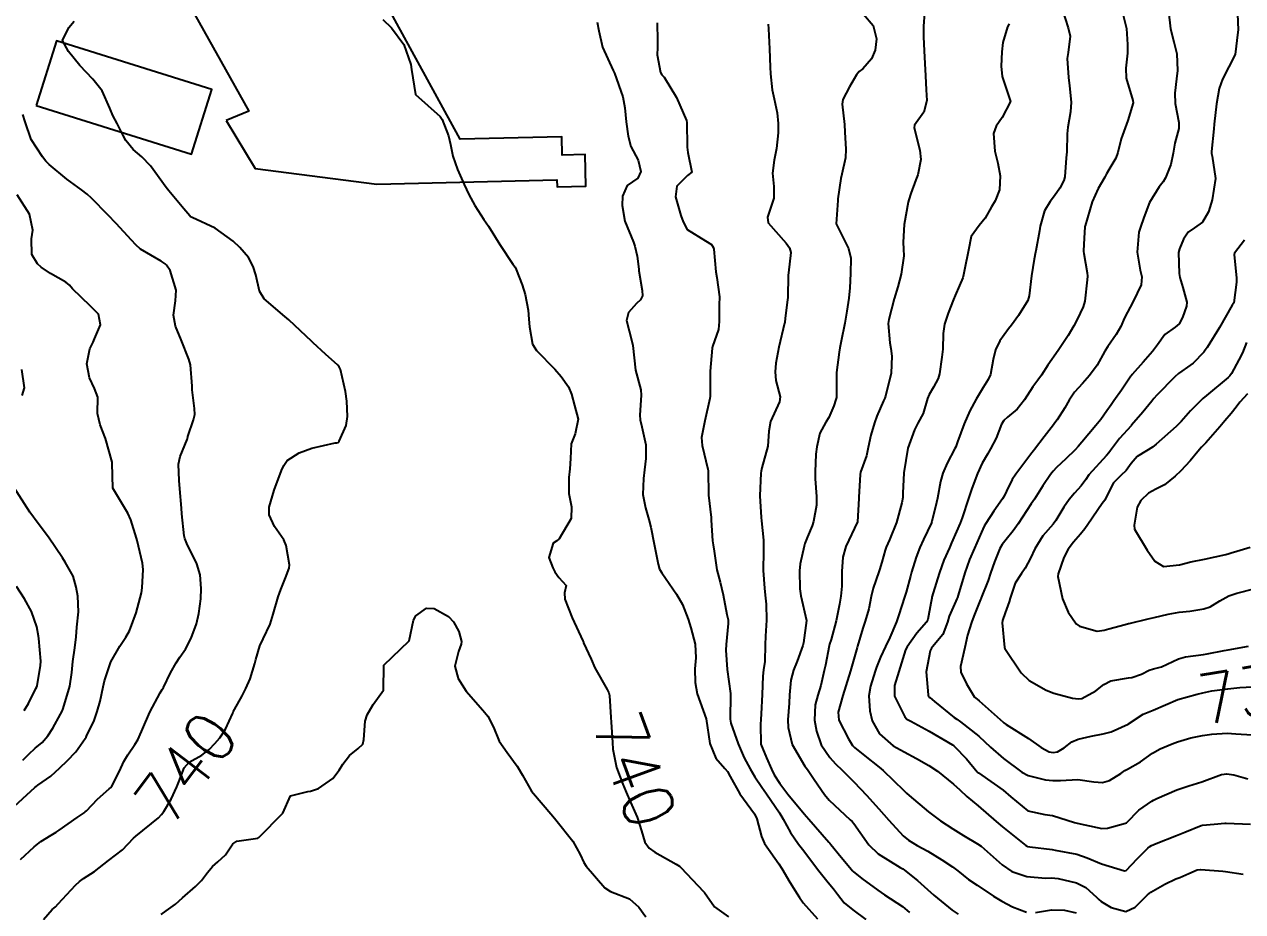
# Model space of a CAD drawing. Header units: metres. Extents: x 298520 to 308411, y 7433745 to 7450750.
# Drawn here: x 301633.8 to 301731.9, y 7442071.4 to 7442142.8 of the extents above; entities that cross this region are included whole.
import ezdxf
from ezdxf.enums import TextEntityAlignment as Align

# ---------------------------------------------------------------- set-up
doc = ezdxf.new("R2010")
doc.units = ezdxf.units.M
doc.header["$LTSCALE"] = 10
for name, color, linetype in [('Cotas', 45, 'Continuous'), ('Curvas de Nivel 1m', 11, 'Continuous'), ('Curvas de Nivel 5m', 15, 'Continuous'), ('Edificações', 30, 'Continuous')]:
    doc.layers.add(name, color=color, linetype=linetype)
doc.styles.add('Style-STANDARD', font='STANDARD.shx')

msp = doc.modelspace()

# ---------------------------------------------------------------- linework, layer by layer
at = {"layer": 'Curvas de Nivel 1m', "flags": 128}
for points, elevation in [([(301701.392, 7442143.648), (301702.166, 7442142.742), (301702.459, 7442141.647), (301702.34, 7442140.74), (301702.052, 7442140.037), (301701.338, 7442139.245), (301701.062, 7442139.026), (301700.835, 7442138.755), (301700.283, 7442137.801), (301699.74, 7442136.766), (301699.687, 7442136.386), (301699.874, 7442134.764), (301699.906, 7442134.134), (301699.963, 7442132.763), (301699.945, 7442132.07), (301699.661, 7442130.766), (301699.574, 7442130.422), (301699.339, 7442128.769), (301699.33, 7442128.65), (301699.193, 7442126.77), (301700.187, 7442124.76), (301700.377, 7442123.983), (301700.363, 7442122.762), (301700.295, 7442121.592), (301700.216, 7442120.763), (301700.062, 7442119.725), (301699.904, 7442118.768), (301699.608, 7442117.302), (301699.493, 7442116.774), (301699.426, 7442116.416), (301699.218, 7442114.777), (301699.222, 7442112.974), (301699.218, 7442112.777), (301699.18, 7442112.618), (301699.013, 7442112.105), (301698.614, 7442111.168), (301698.362, 7442110.786), (301697.875, 7442109.901), (301697.631, 7442108.793), (301697.564, 7442108.197), (301697.503, 7442106.794), (301697.516, 7442106.222), (301697.605, 7442104.793), (301697.611, 7442104.098), (301697.379, 7442102.795), (301697.255, 7442102.441), (301696.891, 7442101.56), (301696.679, 7442101.008), (301696.618, 7442100.803), (301696.29, 7442099.377), (301696.232, 7442098.806), (301696.281, 7442097.363), (301696.358, 7442096.805), (301696.803, 7442094.8), (301696.571, 7442093.016), (301696.522, 7442092.803), (301696.053, 7442091.525), (301695.762, 7442090.81), (301695.556, 7442090.007), (301695.445, 7442088.813), (301695.398, 7442088.142), (301695.315, 7442086.814), (301695.322, 7442086.195), (301695.643, 7442084.81), (301696.666, 7442083.088), (301696.884, 7442082.798), (301697.432, 7442082.015), (301698.265, 7442080.784), (301698.636, 7442080.35), (301700.335, 7442078.754), (301700.476, 7442078.617), (301700.61, 7442078.451), (301701.834, 7442076.738), (301702.582, 7442076.024), (301704.358, 7442074.92), (301704.564, 7442074.801), (301704.7, 7442074.708), (301705.737, 7442073.875), (301706.548, 7442073.147), (301707.056, 7442072.675), (301708.531, 7442071.481), (301709.026, 7442071.151)], 736), ([(301717.398, 7442144.047), (301717.897, 7442142.555), (301718.045, 7442141.882), (301717.881, 7442140.555), (301717.817, 7442140.087), (301717.909, 7442138.554), (301718.005, 7442137.871), (301718.123, 7442136.552), (301718.07, 7442135.784), (301717.862, 7442134.554), (301717.82, 7442134.012), (301717.769, 7442132.555), (301717.734, 7442132.077), (301717.628, 7442130.556), (301717.545, 7442130.242), (301717.224, 7442129.636), (301716.774, 7442129.008), (301716.424, 7442128.568), (301715.973, 7442127.805), (301715.638, 7442126.576), (301715.579, 7442126.185), (301715.275, 7442124.579), (301715.257, 7442124.484), (301715.156, 7442123.909), (301714.929, 7442122.583), (301714.75, 7442120.954), (301714.64, 7442120.587), (301713.873, 7442119.371), (301713.326, 7442118.607), (301713.09, 7442118.292), (301712.375, 7442117.322), (301712.044, 7442116.62), (301711.855, 7442115.828), (301711.625, 7442114.624), (301711.45, 7442114.215), (301711.032, 7442113.567), (301710.472, 7442112.638), (301709.962, 7442111.693), (301709.514, 7442110.652), (301708.978, 7442109.203), (301708.831, 7442108.805), (301708.762, 7442108.662), (301708.135, 7442107.494), (301707.783, 7442106.672), (301707.6, 7442106.016), (301707.348, 7442104.676), (301707.272, 7442104.324), (301706.904, 7442102.788), (301706.88, 7442102.703), (301706.874, 7442102.68), (301706.231, 7442101.345), (301705.939, 7442100.689), (301705.649, 7442099.914), (301705.269, 7442098.696), (301705.177, 7442098.369), (301704.837, 7442097.1), (301704.715, 7442096.702), (301704.249, 7442095.271), (301704.064, 7442094.711), (301703.516, 7442093.445), (301703.165, 7442092.724), (301702.774, 7442091.862), (301702.444, 7442091.056), (301702.33, 7442090.734), (301701.951, 7442089.532), (301701.824, 7442088.739), (301701.912, 7442087.547), (301702.109, 7442086.736), (301702.697, 7442085.681), (301703.792, 7442084.719), (301704.678, 7442084.219), (301705.67, 7442083.692), (301706.667, 7442083.124), (301707.365, 7442082.673), (301708.653, 7442081.638), (301709.156, 7442081.161), (301709.729, 7442080.644), (301710.632, 7442079.869), (301712.084, 7442078.615), (301712.609, 7442078.186), (301714.487, 7442076.698), (301714.593, 7442076.622), (301714.615, 7442076.612), (301714.799, 7442076.587), (301716.59, 7442076.352), (301716.827, 7442076.32), (301718.585, 7442075.996), (301719.41, 7442075.698), (301720.573, 7442075.212), (301722.416, 7442074.64), (301722.566, 7442074.679), (301723.459, 7442075.601), (301724.319, 7442076.473), (301724.466, 7442076.6), (301724.595, 7442076.676), (301724.978, 7442076.846), (301726.604, 7442077.5), (301727.28, 7442077.76), (301728.612, 7442078.292), (301728.714, 7442078.317), (301729.663, 7442078.41), (301730.519, 7442078.496), (301730.614, 7442078.498), (301732.574, 7442078.41)], 733), ([(301722.328, 7442143.566), (301722.581, 7442142.498), (301722.668, 7442141.193), (301722.659, 7442140.497), (301722.533, 7442139.306), (301722.554, 7442138.498), (301723.108, 7442136.69), (301723.126, 7442136.492), (301722.702, 7442135.082), (301722.491, 7442134.498), (301722.16, 7442133.615), (301721.88, 7442132.504), (301721.717, 7442132.044), (301721.244, 7442131.251), (301720.974, 7442130.777), (301720.831, 7442130.516), (301720.307, 7442129.607), (301719.814, 7442128.531), (301719.251, 7442126.597), (301719.234, 7442126.539), (301719.227, 7442126.505), (301719.179, 7442125.611), (301719.13, 7442124.574), (301719.13, 7442124.54), (301719.161, 7442124.375), (301719.41, 7442122.801), (301719.434, 7442122.536), (301719.427, 7442122.248), (301719.243, 7442120.538), (301719.108, 7442120.086), (301718.601, 7442119.042), (301718.338, 7442118.548), (301717.874, 7442117.763), (301717.073, 7442116.56), (301716.25, 7442115.373), (301715.726, 7442114.573), (301715.44, 7442114.175), (301715.033, 7442113.624), (301714.372, 7442112.59), (301713.788, 7442111.821), (301713.002, 7442111.19), (301712.696, 7442110.915), (301712.527, 7442110.615), (301712.096, 7442109.504), (301711.63, 7442108.623), (301711.379, 7442108.216), (301710.961, 7442107.472), (301710.576, 7442106.636), (301710.127, 7442105.451), (301709.864, 7442104.646), (301709.341, 7442103.087), (301709.175, 7442102.656), (301708.896, 7442101.989), (301708.498, 7442101.053), (301708.317, 7442100.666), (301707.86, 7442099.678), (301707.514, 7442098.673), (301707.369, 7442098.154), (301706.909, 7442096.679), (301706.894, 7442096.617), (301706.826, 7442096.21), (301706.589, 7442094.899), (301706.478, 7442094.683), (301705.699, 7442093.786), (301704.904, 7442092.699), (301704.78, 7442092.437), (301704.244, 7442090.715), (301703.888, 7442089.576), (301703.889, 7442088.718), (301704.716, 7442087.038), (301704.88, 7442086.873), (301705.211, 7442086.703), (301706.701, 7442085.885), (301708.564, 7442084.782), (301708.684, 7442084.703), (301708.732, 7442084.659), (301709.684, 7442083.656), (301710.556, 7442082.632), (301710.607, 7442082.575), (301710.662, 7442082.53), (301710.943, 7442082.344), (301712.648, 7442081.14), (301713.263, 7442080.604), (301714.626, 7442079.473), (301716.017, 7442079.174), (301716.621, 7442079.11), (301718.393, 7442078.542), (301718.612, 7442078.481), (301720.225, 7442078.132), (301720.608, 7442078.057), (301721.044, 7442078.071), (301722.501, 7442078.491), (301722.577, 7442078.526), (301722.614, 7442078.553), (301723.576, 7442079.533), (301724.64, 7442080.261), (301724.774, 7442080.335), (301725.023, 7442080.464), (301726.65, 7442081.172), (301727.597, 7442081.487), (301728.657, 7442081.817), (301730.242, 7442082.396), (301730.664, 7442082.466), (301731.247, 7442082.384), (301732.355, 7442082.069)], 732), ([(301725.963, 7442143.889), (301726.142, 7442142.452), (301726.403, 7442141.414), (301726.648, 7442140.447), (301726.685, 7442139.101), (301726.614, 7442138.447), (301726.474, 7442137.29), (301726.506, 7442136.448), (301726.813, 7442134.92), (301726.816, 7442134.445), (301726.476, 7442133.243), (301726.337, 7442132.449), (301726.162, 7442131.538), (301725.729, 7442130.455), (301725.539, 7442130.147), (301725.226, 7442129.734), (301724.443, 7442128.472), (301723.982, 7442127.26), (301723.721, 7442126.482), (301723.592, 7442126.078), (301723.441, 7442124.486), (301723.692, 7442123.026), (301723.815, 7442122.48), (301723.757, 7442121.857), (301723.113, 7442120.49), (301722.421, 7442119.175), (301722.132, 7442118.5), (301721.756, 7442117.833), (301721.077, 7442116.887), (301720.847, 7442116.513), (301720.213, 7442115.366), (301719.611, 7442114.531), (301719.037, 7442113.908), (301718.388, 7442113.187), (301717.971, 7442112.551), (301717.624, 7442111.944), (301716.999, 7442110.984), (301716.823, 7442110.734), (301716.694, 7442110.563), (301715.946, 7442109.607), (301715.178, 7442108.578), (301715.087, 7442108.463), (301714.97, 7442108.32), (301713.658, 7442106.599), (301713.389, 7442106.161), (301712.932, 7442105.239), (301712.724, 7442104.814), (301712.598, 7442104.613), (301711.908, 7442103.625), (301711.253, 7442102.627), (301711.121, 7442102.406), (301710.892, 7442101.934), (301710.336, 7442100.638), (301709.94, 7442099.721), (301709.55, 7442098.65), (301709.029, 7442096.851), (301708.967, 7442096.658), (301708.926, 7442096.564), (301708.828, 7442096.358), (301708.306, 7442095.17), (301708.162, 7442094.666), (301707.777, 7442093.686), (301706.956, 7442092.678), (301706.878, 7442092.583), (301706.78, 7442092.356), (301706.437, 7442090.685), (301706.604, 7442088.813), (301706.634, 7442088.681), (301706.68, 7442088.628), (301706.732, 7442088.597), (301707.122, 7442088.283), (301708.716, 7442087.003), (301708.916, 7442086.858), (301709.214, 7442086.652), (301710.696, 7442085.482), (301711.64, 7442084.62), (301712.674, 7442083.689), (301714.155, 7442082.595), (301714.66, 7442082.333), (301716.055, 7442081.967), (301716.656, 7442081.913), (301717.276, 7442081.935), (301718.657, 7442081.991), (301719.95, 7442081.815), (301720.655, 7442081.768), (301721.229, 7442081.933), (301722.126, 7442082.495), (301722.442, 7442082.716), (301722.666, 7442082.83), (301723.728, 7442083.424), (301724.679, 7442084.115), (301725.296, 7442084.461), (301726.271, 7442084.865), (301726.692, 7442085.03), (301727.779, 7442085.347), (301728.7, 7442085.54), (301729.458, 7442085.653), (301730.703, 7442085.729), (301731.398, 7442085.688), (301732.701, 7442085.589)], 731), ([(301679.943, 7442143.004), (301680.081, 7442142.294), (301680.376, 7442141), (301681.229, 7442139.096), (301681.29, 7442138.99), (301681.332, 7442138.899), (301682.022, 7442136.983), (301682.178, 7442136.103), (301682.275, 7442134.98), (301682.429, 7442133.821), (301682.659, 7442132.976), (301683.246, 7442131.873), (301683.454, 7442130.967), (301683.228, 7442130.435), (301682.363, 7442129.837), (301681.97, 7442128.982), (301681.965, 7442128.223), (301682.171, 7442126.98), (301682.859, 7442125.282), (301682.986, 7442124.972), (301683.155, 7442124.146), (301683.289, 7442123.113), (301683.307, 7442122.968), (301683.562, 7442121.398), (301683.605, 7442120.963), (301683.434, 7442120.649), (301683.113, 7442120.332), (301682.465, 7442119.614), (301682.297, 7442118.978), (301682.736, 7442117.314), (301682.827, 7442116.972), (301683.043, 7442114.97), (301683.458, 7442113.394), (301683.499, 7442112.963), (301683.387, 7442111.344), (301683.406, 7442110.964), (301683.55, 7442110.406), (301683.855, 7442108.957), (301683.851, 7442107.846), (301683.753, 7442106.958), (301683.666, 7442106.236), (301683.609, 7442104.96), (301683.827, 7442103.871), (301684.115, 7442102.952), (301684.273, 7442102.326), (301684.547, 7442100.945), (301684.859, 7442099.351), (301684.975, 7442098.939), (301685.148, 7442098.639), (301686.344, 7442096.925), (301686.821, 7442096.101), (301687.266, 7442094.915), (301687.48, 7442094.229), (301687.828, 7442092.91), (301687.888, 7442091.792), (301687.797, 7442090.91), (301687.827, 7442089.829), (301688.011, 7442088.907), (301688.713, 7442086.9), (301689.029, 7442084.895), (301689.514, 7442083.73), (301690.234, 7442082.876), (301690.439, 7442082.652), (301690.657, 7442082.235), (301691.436, 7442080.862), (301692.619, 7442079.228), (301692.807, 7442078.847), (301693.17, 7442077.412), (301693.424, 7442076.842), (301694.569, 7442075.21), (301694.816, 7442074.826), (301695.465, 7442073.729), (301696.049, 7442072.807), (301696.236, 7442072.501), (301696.536, 7442072.076), (301697.695, 7442070.788)], 739), ([(301684.781, 7442142.949), (301684.803, 7442141.507), (301684.793, 7442140.948), (301684.776, 7442140.378), (301685.033, 7442138.945), (301685.161, 7442138.772), (301685.329, 7442138.567), (301686.32, 7442136.93), (301687.13, 7442135.077), (301687.154, 7442134.921), (301687.194, 7442132.99), (301687.196, 7442132.921), (301687.256, 7442132.492), (301687.567, 7442130.915), (301687.23, 7442130.654), (301686.357, 7442129.793), (301686.264, 7442128.929), (301686.689, 7442127.434), (301686.862, 7442126.923), (301687.184, 7442126.315), (301688.681, 7442125.386), (301689.166, 7442125.086), (301689.287, 7442124.889), (301689.335, 7442124.715), (301689.504, 7442122.886), (301689.577, 7442122.445), (301689.786, 7442120.883), (301689.76, 7442120.23), (301689.771, 7442118.883), (301689.721, 7442118.249), (301689.246, 7442116.888), (301689.21, 7442116.749), (301689.043, 7442114.89), (301689.045, 7442112.89), (301689.021, 7442112.68), (301688.604, 7442110.904), (301688.353, 7442109.536), (301688.405, 7442108.906), (301688.856, 7442106.998), (301688.875, 7442106.901), (301688.923, 7442104.9), (301689.12, 7442103.112), (301689.136, 7442102.897), (301689.226, 7442101.234), (301689.279, 7442100.894), (301689.362, 7442100.406), (301689.595, 7442098.889), (301689.849, 7442097.891), (301690.088, 7442096.881), (301690.393, 7442095.292), (301690.488, 7442094.875), (301690.5, 7442094.575), (301690.332, 7442092.877), (301690.312, 7442092.411), (301690.402, 7442090.875), (301690.674, 7442088.931), (301690.685, 7442088.871), (301690.687, 7442088.825), (301690.655, 7442086.871), (301690.708, 7442086.551), (301691.293, 7442084.864), (301691.786, 7442083.745), (301692.262, 7442082.854), (301692.657, 7442082.226), (301693.205, 7442081.398), (301693.571, 7442080.836), (301694.621, 7442079.326), (301694.938, 7442078.817), (301695.509, 7442077.723), (301696.155, 7442076.807), (301696.585, 7442076.271), (301697.691, 7442074.789), (301698.552, 7442073.71), (301698.982, 7442073.208), (301699.303, 7442072.769), (301699.854, 7442072.079), (301700.53, 7442071.505), (301701.585, 7442070.739)], 738), ([(301693.717, 7442142.845), (301693.754, 7442142.468), (301693.816, 7442140.843), (301693.87, 7442139.374), (301693.898, 7442138.842), (301694.036, 7442137.555), (301694.19, 7442136.837), (301694.43, 7442135.699), (301694.515, 7442134.832), (301694.535, 7442134.09), (301694.398, 7442132.833), (301694.191, 7442131.894), (301694.064, 7442130.838), (301694.164, 7442129.778), (301694.178, 7442128.836), (301693.66, 7442127.306), (301693.726, 7442126.842), (301695.169, 7442125.205), (301695.445, 7442124.817), (301695.535, 7442124.44), (301695.354, 7442122.818), (301695.339, 7442122.619), (301695.296, 7442120.818), (301695.288, 7442120.642), (301695.096, 7442119.169), (301695.049, 7442118.821), (301695.04, 7442118.769), (301694.591, 7442116.827), (301694.346, 7442115.538), (301694.284, 7442114.831), (301694.345, 7442114.139), (301694.696, 7442112.825), (301694.623, 7442112.43), (301693.902, 7442110.837), (301693.782, 7442110.048), (301693.7, 7442108.839), (301693.208, 7442107.098), (301693.143, 7442106.847), (301693.118, 7442106.68), (301693.043, 7442104.848), (301693.163, 7442103.103), (301693.186, 7442102.846), (301693.337, 7442101.293), (301693.352, 7442100.843), (301693.331, 7442100.388), (301693.311, 7442098.843), (301693.415, 7442097.418), (301693.479, 7442096.84), (301693.546, 7442096.116), (301693.573, 7442094.838), (301693.498, 7442093.547), (301693.477, 7442092.84), (301693.442, 7442091.512), (301693.34, 7442090.841), (301693.284, 7442090.313), (301693.243, 7442088.842), (301693.156, 7442087.283), (301693.135, 7442086.844), (301693.097, 7442086.455), (301693.131, 7442084.843), (301693.577, 7442083.741), (301693.986, 7442082.83), (301694.208, 7442082.377), (301694.652, 7442081.683), (301695.307, 7442080.813), (301696.62, 7442079.248), (301697.004, 7442078.796), (301698.595, 7442076.954), (301698.679, 7442076.863), (301698.755, 7442076.778), (301699.594, 7442075.749), (301700.422, 7442074.752), (301700.484, 7442074.673), (301700.561, 7442074.596), (301701.257, 7442074.042), (301702.546, 7442073.08), (301703.082, 7442072.725), (301704.533, 7442071.763), (301705.11, 7442071.282)], 737), ([(301713.137, 7442142.86), (301712.991, 7442142.614), (301712.612, 7442141.37), (301712.546, 7442140.618), (301712.495, 7442139.465), (301712.577, 7442138.618), (301713.219, 7442136.705), (301713.23, 7442136.611), (301712.581, 7442135.33), (301712.091, 7442134.622), (301711.877, 7442134.023), (301711.98, 7442132.623), (301712.211, 7442131.658), (301712.416, 7442130.618), (301712.356, 7442129.484), (301711.997, 7442128.622), (301711.715, 7442128.118), (301711.199, 7442127.202), (301710.708, 7442126.637), (301710.08, 7442125.746), (301709.849, 7442124.65), (301709.548, 7442123.055), (301709.467, 7442122.655), (301709.397, 7442122.398), (301709.13, 7442121.792), (301708.792, 7442120.989), (301708.655, 7442120.665), (301708.215, 7442119.556), (301707.915, 7442118.672), (301707.82, 7442117.938), (301707.787, 7442116.673), (301707.715, 7442116.022), (301707.525, 7442114.675), (301707.413, 7442114.303), (301707.032, 7442113.61), (301706.69, 7442113.02), (301706.552, 7442112.685), (301706.198, 7442111.495), (301705.784, 7442110.692), (301705.503, 7442110.179), (301704.973, 7442108.7), (301704.653, 7442106.704), (301704.566, 7442105.067), (301704.556, 7442104.706), (301704.5, 7442104.288), (301704.054, 7442102.713), (301703.488, 7442101.32), (301703.229, 7442100.725), (301703.137, 7442100.468), (301702.864, 7442099.501), (301702.685, 7442098.902), (301702.627, 7442098.732), (301702.167, 7442097.41), (301702.014, 7442096.738), (301701.82, 7442095.738), (301701.535, 7442094.743), (301701.351, 7442094.191), (301700.91, 7442092.749), (301700.884, 7442092.647), (301700.778, 7442092.272), (301700.341, 7442090.756), (301699.964, 7442089.542), (301699.734, 7442088.765), (301699.37, 7442087.421), (301699.399, 7442086.77), (301700.182, 7442085.267), (301700.504, 7442084.753), (301700.585, 7442084.655), (301700.681, 7442084.571), (301701.503, 7442083.914), (301702.666, 7442083.004), (301702.994, 7442082.727), (301704.647, 7442081.117), (301704.852, 7442080.914), (301705.086, 7442080.703), (301706.624, 7442079.39), (301707.615, 7442078.67), (301708.607, 7442078.029), (301709.46, 7442077.505), (301710.595, 7442076.834), (301710.877, 7442076.627), (301712.571, 7442075.131), (301713.362, 7442074.602), (301714.559, 7442074.179), (301716.056, 7442074.065), (301716.558, 7442074.07), (301717.092, 7442074.02), (301718.554, 7442073.675), (301719.313, 7442073.291), (301720.176, 7442072.515), (301720.356, 7442072.328), (301720.539, 7442072.168), (301721.349, 7442071.687), (301722.532, 7442071.379), (301723.29, 7442071.728), (301724.048, 7442072.475), (301724.292, 7442072.726), (301724.548, 7442072.936), (301725.662, 7442073.562), (301726.558, 7442073.991), (301726.876, 7442074.121), (301727.621, 7442074.429), (301728.273, 7442074.717), (301728.568, 7442074.766), (301730.36, 7442074.608), (301730.566, 7442074.581), (301731.998, 7442074.378)], 734), ([(301633.471, 7442075.557), (301634.583, 7442076.58), (301635.109, 7442077.013), (301635.962, 7442077.526), (301636.359, 7442077.759), (301636.597, 7442077.918), (301638.041, 7442078.932), (301638.611, 7442079.331), (301638.701, 7442079.4), (301638.791, 7442079.488), (301639.689, 7442080.417), (301640.639, 7442081.24), (301640.761, 7442081.349), (301640.85, 7442081.468), (301641.453, 7442082.664), (301641.816, 7442083.458), (301642.126, 7442084.001), (301642.684, 7442084.824), (301642.925, 7442085.21), (301643.045, 7442085.445), (301643.319, 7442086.06), (301643.914, 7442087.432), (301644.729, 7442088.988), (301644.896, 7442089.254), (301644.997, 7442089.417), (301645.571, 7442090.591), (301646.016, 7442091.407), (301646.325, 7442091.847), (301646.774, 7442092.511), (301647.22, 7442093.393), (301647.653, 7442094.534), (301647.864, 7442095.384), (301648.008, 7442096.566), (301648.034, 7442097.382), (301647.952, 7442098.491), (301647.692, 7442099.387), (301646.877, 7442101.017), (301646.711, 7442101.402), (301646.669, 7442101.618), (301646.493, 7442103.404), (301646.454, 7442103.86), (301646.333, 7442105.406), (301646.255, 7442106.091), (301646.213, 7442107.407), (301646.353, 7442108.012), (301646.919, 7442109.401), (301646.929, 7442109.445), (301646.977, 7442109.64), (301647.418, 7442110.972), (301647.517, 7442111.392), (301647.495, 7442111.88), (301647.316, 7442113.396), (301647.303, 7442113.673), (301647.181, 7442115.398), (301647.05, 7442115.87), (301646.422, 7442117.407), (301645.98, 7442118.515), (301645.81, 7442119.413), (301645.968, 7442120.554), (301646.02, 7442121.411), (301645.55, 7442123.005), (301645.258, 7442123.419), (301645.144, 7442123.526), (301644.826, 7442123.743), (301643.156, 7442124.728), (301642.767, 7442125.054), (301642.427, 7442125.451), (301641.183, 7442126.788), (301640.508, 7442127.477), (301639.206, 7442128.821), (301638.854, 7442129.14), (301638.385, 7442129.498), (301637.226, 7442130.36), (301635.782, 7442131.532), (301635.519, 7442131.81), (301635.249, 7442132.158), (301634.349, 7442133.549), (301633.854, 7442134.977), (301633.67, 7442135.556)], 739), ([(301632.675, 7442079.569), (301634.64, 7442081.351), (301634.743, 7442081.437), (301634.882, 7442081.538), (301635.914, 7442082.264), (301636.657, 7442082.95), (301637.238, 7442083.511), (301637.947, 7442084.228), (301638.69, 7442085.307), (301638.762, 7442085.419), (301638.801, 7442085.489), (301639.424, 7442086.765), (301639.669, 7442087.48), (301639.892, 7442088.308), (301640.148, 7442089.476), (301640.26, 7442089.955), (301640.763, 7442091.47), (301641.496, 7442092.743), (301641.967, 7442093.458), (301642.258, 7442093.988), (301642.813, 7442095.44), (301643.234, 7442097.03), (301643.296, 7442097.435), (301643.361, 7442098.922), (301643.309, 7442099.435), (301642.88, 7442101.257), (301642.834, 7442101.441), (301642.369, 7442102.919), (301642.133, 7442103.452), (301640.933, 7442105.47), (301640.874, 7442107.471), (301640.866, 7442107.558), (301640.334, 7442109.476), (301639.891, 7442110.579), (301639.69, 7442111.483), (301639.711, 7442112.788), (301639.44, 7442113.486), (301639.036, 7442114.354), (301638.822, 7442115.493), (301639.065, 7442116.678), (301639.325, 7442117.231), (301639.457, 7442117.486), (301639.94, 7442118.625), (301639.764, 7442119.483), (301639.103, 7442120.152), (301637.672, 7442121.512), (301637.428, 7442121.818), (301637.128, 7442122.054), (301635.913, 7442122.754), (301635.14, 7442123.279), (301634.847, 7442123.543), (301634.405, 7442124.293), (301634.379, 7442125.548), (301634.473, 7442126.247), (301634.215, 7442127.55), (301633.208, 7442129.093)], 738), ([(301732.098, 7442125.456), (301731.291, 7442124.389), (301731.265, 7442124.286), (301731.461, 7442122.387), (301731.452, 7442122.073), (301731.229, 7442120.389), (301731.189, 7442120.313), (301731.111, 7442120.198), (301730.079, 7442118.405), (301729.077, 7442116.792), (301728.925, 7442116.571), (301728.808, 7442116.423), (301727.96, 7442115.531), (301727.05, 7442114.889), (301726.779, 7442114.711), (301726.486, 7442114.448), (301725.028, 7442112.947), (301724.8, 7442112.697), (301724.622, 7442112.474), (301723.902, 7442111.589), (301722.994, 7442110.53), (301722.976, 7442110.507), (301722.96, 7442110.49), (301722.016, 7442109.467), (301721.31, 7442108.507), (301721.163, 7442108.316), (301720.969, 7442108.108), (301719.564, 7442106.531), (301719.311, 7442106.171), (301718.94, 7442105.664), (301718.409, 7442105.066), (301717.965, 7442104.55), (301717.531, 7442103.94), (301716.906, 7442102.853), (301716.685, 7442102.563), (301715.833, 7442101.631), (301715.2, 7442100.585), (301714.865, 7442099.838), (301714.434, 7442099.017), (301714.129, 7442098.597), (301713.619, 7442097.828), (301713.206, 7442096.606), (301713.129, 7442096.306), (301712.815, 7442095.435), (301712.597, 7442094.821), (301712.57, 7442094.612), (301712.751, 7442092.643), (301712.755, 7442092.61), (301712.782, 7442092.553), (301714.11, 7442090.597), (301714.754, 7442089.969), (301716.11, 7442089.202), (301716.739, 7442088.962), (301718.23, 7442088.545), (301718.732, 7442088.492), (301718.992, 7442088.536), (301720.105, 7442089.157), (301720.75, 7442089.646), (301721.318, 7442089.941), (301722.758, 7442090.182), (301723.029, 7442090.217), (301723.804, 7442090.48), (301724.422, 7442090.818), (301724.767, 7442090.906), (301725.398, 7442091.089), (301726.772, 7442091.711), (301727.333, 7442091.876), (301728.778, 7442092.068), (301729.079, 7442092.115), (301730.458, 7442092.395), (301730.784, 7442092.458), (301732.418, 7442092.742)], 729), ([(301732.259, 7442117.201), (301731.924, 7442116.381), (301731.65, 7442115.799), (301731.048, 7442114.708), (301730.914, 7442114.523), (301730.783, 7442114.394), (301729.028, 7442112.942), (301728.749, 7442112.699), (301728.462, 7442112.426), (301727.749, 7442111.695), (301726.999, 7442110.842), (301726.801, 7442110.638), (301726.587, 7442110.446), (301724.978, 7442109.006), (301724.682, 7442108.766), (301724.197, 7442108.478), (301723.445, 7442108.008), (301722.963, 7442107.46), (301722.55, 7442106.901), (301722.125, 7442106.498), (301721.548, 7442105.899), (301720.926, 7442104.69), (301720.872, 7442104.562), (301720.839, 7442104.511), (301720.631, 7442104.225), (301719.46, 7442102.532), (301719.238, 7442102.194), (301718.891, 7442101.758), (301718.315, 7442101.112), (301717.886, 7442100.55), (301717.544, 7442099.876), (301717.091, 7442098.558), (301717.058, 7442098.351), (301717.43, 7442096.554), (301717.897, 7442095.469), (301718.519, 7442094.543), (301718.801, 7442094.34), (301720.235, 7442093.957), (301720.798, 7442094.04), (301721.158, 7442094.148), (301722.489, 7442094.493), (301722.738, 7442094.556), (301722.804, 7442094.571), (301724.333, 7442094.952), (301724.812, 7442095.063), (301725.943, 7442095.326), (301726.818, 7442095.468), (301727.688, 7442095.564), (301728.823, 7442095.741), (301729.327, 7442095.911), (301730.102, 7442096.401), (301730.837, 7442096.806), (301731.477, 7442097.022), (301732.843, 7442097.353)], 728), ([(301633.63, 7442112.941), (301633.801, 7442113.552), (301633.586, 7442115.013)], 737), ([(301732.347, 7442113.06), (301731.722, 7442112.383), (301731.414, 7442111.989), (301731.009, 7442111.472), (301730.517, 7442110.881), (301730.098, 7442110.403), (301728.98, 7442109.13), (301728.637, 7442108.762), (301728.34, 7442108.426), (301727.723, 7442107.675), (301726.957, 7442106.876), (301726.516, 7442106.447), (301725.656, 7442105.746), (301724.937, 7442105.389), (301724.356, 7442105.052), (301723.745, 7442104.482), (301723.456, 7442103.946), (301723.197, 7442102.487), (301723.223, 7442102.162), (301724.248, 7442100.476), (301724.864, 7442099.585), (301725.564, 7442099.164), (301726.861, 7442099.28), (301727.768, 7442099.527), (301728.866, 7442099.743), (301730.601, 7442100.125), (301730.871, 7442100.214), (301731.007, 7442100.254), (301731.481, 7442100.384), (301732.539, 7442100.712)], 727), ([(301633.659, 7442083.55), (301634.159, 7442084.056), (301634.678, 7442084.517), (301635.224, 7442084.996), (301635.689, 7442085.53), (301636.082, 7442086.143), (301636.71, 7442087.259), (301636.834, 7442087.518), (301636.913, 7442087.715), (301637.457, 7442089.509), (301637.627, 7442090.629), (301637.706, 7442091.506), (301637.869, 7442092.599), (301637.966, 7442093.502), (301638.03, 7442094.266), (301638.159, 7442095.5), (301638.102, 7442096.778), (301637.976, 7442097.503), (301637.718, 7442098.383), (301637.077, 7442099.517), (301636.858, 7442099.848), (301635.73, 7442101.532), (301634.894, 7442102.616), (301634.231, 7442103.547), (301632.933, 7442105.56)], 737), ([(301633.771, 7442087.549), (301634.132, 7442088.133), (301634.731, 7442089.337), (301634.795, 7442089.477), (301634.813, 7442089.539), (301635.099, 7442091.195), (301635.11, 7442091.537), (301634.956, 7442093.363), (301634.934, 7442093.538), (301634.794, 7442094.3), (301634.374, 7442095.544), (301633.813, 7442096.56), (301633.168, 7442097.557)], 736), ([(301644.813, 7442071.122), (301645.216, 7442071.413), (301645.964, 7442071.971), (301646.534, 7442072.462), (301647.586, 7442073.384), (301648.065, 7442073.863), (301648.56, 7442074.51), (301648.946, 7442074.987), (301649.374, 7442075.362), (301649.989, 7442075.946), (301650.588, 7442076.816), (301650.899, 7442077.037), (301652.592, 7442077.287), (301652.68, 7442077.329), (301654.613, 7442079.3), (301655.231, 7442080.697), (301656.639, 7442081.031), (301656.858, 7442081.058), (301657.49, 7442081.267), (301658.651, 7442082.077), (301659.145, 7442082.758), (301659.454, 7442083.242), (301659.98, 7442083.931), (301660.682, 7442084.498), (301661.052, 7442084.862), (301661.142, 7442085.226), (301661.241, 7442086.691), (301661.408, 7442087.223), (301661.896, 7442088.043), (301662.733, 7442089.21), (301662.763, 7442091.21), (301664.783, 7442093.18), (301665.156, 7442094.828), (301665.335, 7442095.175), (301666.181, 7442095.798), (301666.812, 7442095.773), (301667.978, 7442095.142), (301668.371, 7442094.709), (301668.791, 7442093.915), (301669.013, 7442093.128), (301668.993, 7442092.916), (301668.775, 7442092.313), (301668.463, 7442091.135), (301668.748, 7442090.143), (301669.397, 7442089.123), (301670.718, 7442087.594), (301671.121, 7442087.106), (301671.59, 7442086.216), (301672.057, 7442085.096), (301672.679, 7442084.178), (301673.491, 7442083.078), (301673.928, 7442082.344), (301674.643, 7442081.06), (301676.371, 7442079.042), (301676.61, 7442078.765), (301677.992, 7442077.026), (301678.582, 7442075.955), (301678.871, 7442075.311), (301679.056, 7442075.013), (301680.547, 7442073.28), (301681.026, 7442072.985), (301682.537, 7442072.395), (301683.3, 7442071.728), (301683.86, 7442070.95)], 741)]:
    msp.add_lwpolyline(points, dxfattribs=dict(at, elevation=elevation))
at = {"layer": 'Curvas de Nivel 5m', "flags": 128}
for points, elevation in [([(301731.509, 7442144.282), (301731.57, 7442142.388), (301731.562, 7442142.206), (301731.353, 7442140.39), (301730.324, 7442138.405), (301730.065, 7442137.666), (301729.849, 7442136.412), (301729.66, 7442134.787), (301729.615, 7442134.415), (301729.429, 7442132.582), (301729.43, 7442132.417), (301729.476, 7442132.201), (301729.769, 7442130.412), (301729.498, 7442128.698), (301729.414, 7442128.417), (301729.206, 7442127.733), (301728.718, 7442126.904), (301728.057, 7442126.431), (301727.542, 7442126.082), (301727.179, 7442125.517), (301726.858, 7442124.752), (301726.78, 7442124.444), (301726.828, 7442122.761), (301726.895, 7442122.442), (301727.131, 7442121.642), (301727.435, 7442120.437), (301727.41, 7442120.137), (301727.101, 7442119.217), (301726.835, 7442118.703), (301726.516, 7442118.446), (301725.683, 7442117.858), (301725.079, 7442117.018), (301724.69, 7442116.466), (301723.919, 7442115.622), (301723.045, 7442114.629), (301722.985, 7442114.55), (301722.946, 7442114.491), (301722.172, 7442113.358), (301721.566, 7442112.505), (301721.343, 7442112.182), (301721.011, 7442111.686), (301720.506, 7442111.012), (301720.11, 7442110.523), (301718.979, 7442109.181), (301718.691, 7442108.828), (301718.444, 7442108.545), (301717.699, 7442107.819), (301716.959, 7442107.132), (301716.677, 7442106.841), (301716.457, 7442106.565), (301715.848, 7442105.662), (301715.164, 7442104.578), (301714.919, 7442104.207), (301713.853, 7442102.601), (301713.463, 7442102.035), (301712.884, 7442101.343), (301712.564, 7442100.927), (301712.392, 7442100.615), (301711.941, 7442099.541), (301711.637, 7442098.622), (301711.447, 7442098.024), (301710.879, 7442096.63), (301710.865, 7442096.597), (301710.831, 7442096.514), (301710.299, 7442095.15), (301710.095, 7442094.641), (301709.78, 7442093.632), (301709.551, 7442092.648), (301709.212, 7442091.098), (301709.235, 7442090.653), (301709.69, 7442089.704), (301710.344, 7442088.636), (301710.561, 7442088.462), (301710.73, 7442088.339), (301712.648, 7442086.611), (301712.712, 7442086.557), (301712.881, 7442086.437), (301714.693, 7442085.293), (301715.713, 7442084.575), (301716.347, 7442084.232), (301716.679, 7442084.165), (301717.016, 7442084.22), (301717.576, 7442084.551), (301718.191, 7442085.044), (301718.693, 7442085.242), (301719.733, 7442085.489), (301720.7, 7442085.681), (301721.357, 7442085.849), (301722.712, 7442086.455), (301722.734, 7442086.468), (301722.759, 7442086.49), (301723.932, 7442087.267), (301724.724, 7442087.584), (301726.733, 7442088.44), (301728.281, 7442088.881), (301728.739, 7442088.996), (301729.467, 7442089.136), (301730.742, 7442089.303), (301731.716, 7442089.407), (301732.744, 7442089.475)], 730), ([(301662.665, 7442143.211), (301663.373, 7442142.537), (301664.37, 7442141.19), (301664.92, 7442139.601), (301664.983, 7442139.183), (301665.313, 7442137.18), (301667.286, 7442135.395), (301667.447, 7442135.158), (301667.963, 7442133.843), (301668.124, 7442133.147), (301668.306, 7442132.197), (301668.691, 7442131.138), (301669.225, 7442129.922), (301669.594, 7442129.126), (301670.099, 7442128.226), (301670.817, 7442127.114), (301671.185, 7442126.568), (301672.11, 7442125.101), (301673.147, 7442123.523), (301673.325, 7442123.268), (301673.421, 7442123.086), (301673.897, 7442121.845), (301674.141, 7442121.075), (301674.377, 7442119.798), (301674.437, 7442119.07), (301674.48, 7442118.462), (301674.724, 7442117.065), (301675.065, 7442116.565), (301676.53, 7442115.045), (301677.037, 7442114.455), (301677.625, 7442113.627), (301677.876, 7442113.027), (301678.12, 7442112.129), (301678.399, 7442111.019), (301678.166, 7442109.841), (301677.843, 7442109.027), (301677.784, 7442107.851), (301677.752, 7442107.028), (301677.65, 7442106.322), (301677.657, 7442105.029), (301677.864, 7442103.978), (301677.844, 7442103.026), (301676.886, 7442101.39), (301676.695, 7442101.231), (301676.392, 7442101.045), (301676.042, 7442099.871), (301676.361, 7442099.045), (301676.531, 7442098.725), (301676.845, 7442098.263), (301677.433, 7442097.628), (301677.308, 7442097.035), (301677.336, 7442096.524), (301677.926, 7442095.029), (301678.784, 7442093.159), (301678.829, 7442093.065), (301678.853, 7442093.019), (301679.45, 7442091.69), (301679.756, 7442091.005), (301680.737, 7442089.265), (301680.881, 7442088.989), (301680.945, 7442088.773), (301681.055, 7442086.987), (301681.083, 7442086.61), (301681.179, 7442084.985), (301681.212, 7442084.45), (301681.511, 7442082.982), (301682.005, 7442081.621), (301682.281, 7442080.974), (301682.631, 7442080.169), (301683.164, 7442078.962), (301683.521, 7442077.875), (301683.79, 7442076.952), (301684.122, 7442076.481), (301684.585, 7442076.161), (301686.307, 7442075.191), (301686.574, 7442075.028), (301686.695, 7442074.919), (301688.544, 7442072.95), (301688.565, 7442072.922), (301688.582, 7442072.899), (301689.401, 7442071.756), (301690.524, 7442070.942)], 740), ([(301706.321, 7442143.764), (301706.224, 7442142.692), (301706.234, 7442141.828), (301706.287, 7442140.691), (301706.353, 7442139.68), (301706.388, 7442138.689), (301706.459, 7442137.551), (301706.49, 7442136.688), (301706.248, 7442135.742), (301705.511, 7442134.698), (301705.475, 7442134.504), (301705.947, 7442132.693), (301706.017, 7442131.927), (301705.77, 7442130.695), (301705.624, 7442130.301), (301705.218, 7442129.211), (301705.054, 7442128.702), (301705, 7442128.493), (301704.671, 7442126.708), (301704.586, 7442125.294), (301704.632, 7442124.708), (301704.644, 7442124.194), (301704.442, 7442122.711), (301704.168, 7442121.673), (301703.882, 7442120.718), (301703.431, 7442119.06), (301703.398, 7442118.725), (301703.531, 7442117.176), (301703.598, 7442116.722), (301703.682, 7442116.103), (301703.623, 7442114.721), (301703.184, 7442112.887), (301703.121, 7442112.729), (301703.089, 7442112.662), (301703.019, 7442112.494), (301702.477, 7442111.259), (301702.278, 7442110.737), (301701.989, 7442109.734), (301701.788, 7442108.742), (301701.629, 7442108.081), (301701.167, 7442106.748), (301701.13, 7442106.568), (301701.033, 7442104.749), (301701.03, 7442104.641), (301700.903, 7442102.75), (301699.982, 7442100.764), (301699.729, 7442099.908), (301699.641, 7442098.768), (301699.644, 7442097.571), (301699.565, 7442096.769), (301699.459, 7442096.135), (301699.199, 7442094.774), (301698.788, 7442093.289), (301698.664, 7442092.901), (301698.636, 7442092.781), (301698.338, 7442091.213), (301698.242, 7442090.785), (301697.953, 7442089.579), (301697.714, 7442088.79), (301697.497, 7442088.021), (301697.45, 7442086.793), (301697.607, 7442085.883), (301697.996, 7442084.787), (301698.673, 7442083.762), (301699.15, 7442083.255), (301699.669, 7442082.765), (301700.173, 7442082.273), (301700.653, 7442081.794), (301701.648, 7442080.74), (301702.627, 7442079.636), (301703.452, 7442078.722), (301704.601, 7442077.477), (301705.014, 7442077.121), (301705.734, 7442076.693), (301706.586, 7442076.223), (301707.713, 7442075.532), (301708.568, 7442074.977), (301708.986, 7442074.654), (301709.854, 7442073.939), (301710.551, 7442073.48), (301711.875, 7442072.617), (301712.539, 7442072.191), (301713.402, 7442071.734), (301714.53, 7442071.305)], 735), ([(301635.324, 7442070.722), (301636.048, 7442071.525), (301636.295, 7442071.753), (301636.528, 7442071.982), (301637.917, 7442073.499), (301638.244, 7442073.798), (301638.551, 7442074.016), (301639.443, 7442074.598), (301640.573, 7442075.47), (301641.698, 7442076.342), (301642.591, 7442077.268), (301642.776, 7442077.447), (301644.608, 7442078.919), (301644.853, 7442079.175), (301645.025, 7442079.416), (301645.626, 7442080.412), (301646.086, 7442081.406), (301646.232, 7442081.819), (301646.658, 7442082.932), (301647.077, 7442083.394), (301648.083, 7442083.967), (301648.679, 7442084.428), (301649.148, 7442084.904), (301649.543, 7442085.362), (301649.998, 7442086.059), (301650.582, 7442087.351), (301650.621, 7442087.444), (301650.716, 7442087.651), (301651.335, 7442088.736), (301651.648, 7442089.341), (301651.979, 7442090.103), (301652.358, 7442091.334), (301652.442, 7442091.657), (301652.777, 7442092.769), (301653.029, 7442093.326), (301653.598, 7442094.521), (301653.836, 7442095.315), (301654.237, 7442096.718), (301654.449, 7442097.306), (301654.842, 7442098.25), (301655.126, 7442099.022), (301655.142, 7442099.297), (301654.876, 7442100.856), (301654.7, 7442101.303), (301653.948, 7442102.368), (301653.527, 7442103.321), (301653.521, 7442103.933), (301653.924, 7442105.315), (301654.523, 7442106.881), (301654.699, 7442107.304), (301654.957, 7442107.691), (301655.939, 7442108.314), (301656.967, 7442108.683), (301658.829, 7442109.11), (301658.972, 7442109.123), (301659.072, 7442109.149), (301659.167, 7442109.248), (301659.715, 7442110.519), (301659.825, 7442111.242), (301659.784, 7442112.474), (301659.679, 7442113.243), (301659.257, 7442115.031), (301659.164, 7442115.249), (301659.045, 7442115.383), (301658.058, 7442116.265), (301657.071, 7442117.172), (301656.959, 7442117.281), (301655.09, 7442119.016), (301654.768, 7442119.303), (301653.114, 7442120.714), (301652.739, 7442121.326), (301652.45, 7442122.644), (301652.232, 7442123.334), (301651.851, 7442124.04), (301651.158, 7442124.858), (301650.628, 7442125.355), (301649.179, 7442126.419), (301647.311, 7442127.279), (301647.192, 7442127.333), (301647.114, 7442127.401), (301646.648, 7442127.956), (301645.427, 7442129.418), (301645.217, 7442129.698), (301643.964, 7442131.433), (301643.25, 7442132.157), (301642.554, 7442132.749), (301641.967, 7442133.459), (301641.741, 7442133.936), (301641.277, 7442134.831), (301640.931, 7442135.474), (301640.683, 7442136.085), (301640.072, 7442137.482), (301639.322, 7442138.406), (301638.256, 7442139.501), (301637.35, 7442140.626), (301636.861, 7442141.518), (301637.374, 7442142.58), (301637.794, 7442143.09)], 740), ([(301715.252, 7442071.301), (301716.532, 7442071.499), (301717.604, 7442071.477), (301718.53, 7442071.256)], 735)]:
    msp.add_lwpolyline(points, dxfattribs=dict(at, elevation=elevation))
at = {"layer": 'Edificações'}
for points in [[(301650.047, 7442135.085), (301652.386, 7442131.224), (301662.204, 7442129.966), (301676.7, 7442130.303), (301676.713, 7442129.742), (301679.029, 7442129.796), (301678.97, 7442132.337), (301677.129, 7442132.294), (301677.095, 7442133.773), (301668.913, 7442133.583), (301660.405, 7442149.143), (301655.476, 7442150.114), (301652.186, 7442148.116), (301651.534, 7442149.19), (301649.145, 7442147.908), (301646.746, 7442145.017), (301651.871, 7442135.824)], [(301634.747, 7442136.28), (301647.264, 7442132.357), (301648.897, 7442137.567), (301636.38, 7442141.49)]]:
    msp.add_lwpolyline(points, close=True, dxfattribs=at)

# ---------------------------------------------------------------- texts
at = {"layer": 'Cotas', "style": 'Style-STANDARD'}
for s, rotation, p in [('730', 9.65663, (301733.032, 7442089.133, 730)), ('740', 290.2048, (301682.981, 7442082.782, 740)), ('740', 52.65646, (301646.811, 7442082.941, 740))]:
    msp.add_text(s, height=4, rotation=rotation, dxfattribs=at).set_placement(p, align=Align.MIDDLE_CENTER)

doc.saveas('drawing.dxf')
